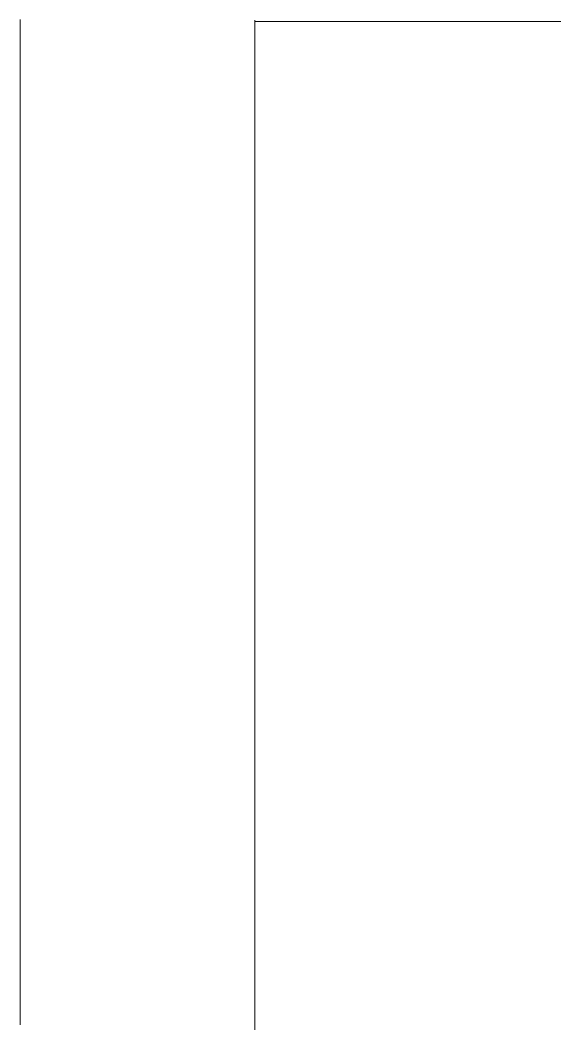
# Model space of a CAD drawing. Extents: x 65572 to 72871, y 30718 to 33858.
# Drawn here: x 65942.806 to 65944.242, y 32365.191 to 32367.886 of the extents above; entities that cross this region are included whole.
import ezdxf

# ---------------------------------------------------------------- set-up
doc = ezdxf.new("R2010")
doc.units = 0
doc.header["$LTSCALE"] = 0.5
doc.header["$MEASUREMENT"] = 0
doc.layers.add('Layout', color=154, linetype='CONTINUOUS', lineweight=5)

msp = doc.modelspace()

# ---------------------------------------------------------------- linework, layer by layer
at = {"layer": 'Layout', "linetype": 'ByBlock'}
for p, q in [((65943.436229, 32367.882373), (65943.436229, 32357.53026)), ((65967.058276, 32367.882373), (65943.436229, 32367.882373))]:
    msp.add_line(p, q, dxfattribs=at)
for points in [[(65942.805914, 32365.188902), (65942.805914, 32365.193955), (65942.805914, 32365.199008), (65942.805914, 32365.204062), (65942.805914, 32365.209115), (65942.805914, 32365.214168), (65942.805914, 32365.219221), (65942.805914, 32365.224274), (65942.805914, 32365.229328), (65942.805914, 32365.234381), (65942.805914, 32365.239434), (65942.805914, 32365.244487), (65942.805914, 32365.249541), (65942.805914, 32365.254594), (65942.805914, 32365.259647), (65942.805914, 32365.2647), (65942.805914, 32365.269754), (65942.805914, 32365.274807), (65942.805914, 32365.27986), (65942.805914, 32365.284913), (65942.805914, 32365.289967), (65942.805914, 32365.29502), (65942.805914, 32365.300073), (65942.805914, 32365.305126), (65942.805914, 32365.31018), (65942.805914, 32365.315233), (65942.805914, 32365.320286), (65942.805914, 32365.325339), (65942.805914, 32365.330392), (65942.805914, 32365.335446), (65942.805914, 32365.340499), (65942.805914, 32365.345552), (65942.805914, 32365.350605), (65942.805914, 32365.355659), (65942.805914, 32365.360712), (65942.805914, 32365.365765), (65942.805914, 32365.370818), (65942.805914, 32365.375872), (65942.805914, 32365.380925), (65942.805914, 32365.385978), (65942.805914, 32365.390875), (65942.805914, 32365.39571), (65942.805914, 32365.400545), (65942.805914, 32365.40538), (65942.805914, 32365.410215), (65942.805914, 32365.41505), (65942.805914, 32365.419885), (65942.805914, 32365.42472), (65942.805914, 32365.429555), (65942.805914, 32365.43439), (65942.805914, 32365.439225), (65942.805914, 32365.44406), (65942.805914, 32365.448895), (65942.805914, 32365.45373), (65942.805914, 32365.458565), (65942.805914, 32365.4634), (65942.805914, 32365.468234), (65942.805914, 32365.473069), (65942.805914, 32365.477904), (65942.805914, 32365.482739), (65942.805914, 32365.487574), (65942.805914, 32365.492409), (65942.805914, 32365.497244), (65942.805914, 32365.502079), (65942.805914, 32365.506914), (65942.805914, 32365.511749), (65942.805914, 32365.516584), (65942.805914, 32365.521419), (65942.805914, 32365.526254), (65942.805914, 32365.531089), (65942.805914, 32365.535924), (65942.805914, 32365.540759), (65942.805914, 32365.545594), (65942.805914, 32365.550429), (65942.805914, 32365.555263), (65942.805914, 32365.560098), (65942.805914, 32365.564933), (65942.805914, 32365.569768), (65942.805914, 32365.574603), (65942.805914, 32365.579438), (65942.805914, 32365.584273), (65942.805914, 32365.589108), (65942.805914, 32365.593943), (65942.805914, 32365.598778), (65942.805914, 32365.603613), (65942.805914, 32365.608448), (65942.805914, 32365.613283), (65942.805914, 32365.618118), (65942.805914, 32365.622953), (65942.805914, 32365.627788), (65942.805914, 32365.632623), (65942.805914, 32365.637458), (65942.805914, 32365.642292), (65942.805914, 32365.647127), (65942.805914, 32365.651962), (65942.805914, 32365.656797), (65942.805914, 32365.661632), (65942.805914, 32365.666467), (65942.805914, 32365.671302), (65942.805914, 32365.676137), (65942.805914, 32365.680972), (65942.805914, 32365.685807), (65942.805914, 32365.690642), (65942.805914, 32365.695477), (65942.805914, 32365.700312), (65942.805914, 32365.705147), (65942.805914, 32365.709982), (65942.805914, 32365.714817), (65942.805914, 32365.719652), (65942.805914, 32365.724487), (65942.805914, 32365.729321), (65942.805914, 32365.734156), (65942.805914, 32365.738991), (65942.805914, 32365.743826), (65942.805914, 32365.748661), (65942.805914, 32365.753496), (65942.805914, 32365.758331), (65942.805914, 32365.763166), (65942.805914, 32365.768001), (65942.805914, 32365.772836), (65942.805914, 32365.777671), (65942.805914, 32365.782506), (65942.805914, 32365.787341), (65942.805914, 32365.792176), (65942.805914, 32365.797011), (65942.805914, 32365.801846), (65942.805914, 32365.806681), (65942.805914, 32365.811516), (65942.805914, 32365.81635), (65942.805914, 32365.821185), (65942.805914, 32365.825985), (65942.805914, 32365.83057), (65942.805914, 32365.835154), (65942.805914, 32365.839739), (65942.805914, 32365.844324), (65942.805914, 32365.848909), (65942.805914, 32365.853494), (65942.805914, 32365.858079), (65942.805914, 32365.862664), (65942.805914, 32365.867249), (65942.805914, 32365.871834), (65942.805914, 32365.876419), (65942.805914, 32365.881004), (65942.805914, 32365.885589), (65942.805914, 32365.890173), (65942.805914, 32365.894758), (65942.805914, 32365.899343), (65942.805914, 32365.903928), (65942.805914, 32365.908513), (65942.805914, 32365.913098), (65942.805914, 32365.917683), (65942.805914, 32365.922268), (65942.805914, 32365.926853), (65942.805914, 32365.931438), (65942.805914, 32365.936023), (65942.805914, 32365.940608), (65942.805914, 32365.945193), (65942.805914, 32365.949777), (65942.805914, 32365.954362), (65942.805914, 32365.958947), (65942.805914, 32365.963532), (65942.805914, 32365.968117), (65942.805914, 32365.972702), (65942.805914, 32365.977287), (65942.805914, 32365.981872), (65942.805914, 32365.986457), (65942.805914, 32365.991042), (65942.805914, 32365.995627), (65942.805914, 32366.000212), (65942.805914, 32366.004796), (65942.805914, 32366.009381), (65942.805914, 32366.013966), (65942.805914, 32366.018551), (65942.805914, 32366.023136), (65942.805914, 32366.027721), (65942.805914, 32366.032306), (65942.805914, 32366.036891), (65942.805914, 32366.041476), (65942.805914, 32366.046061), (65942.805914, 32366.050646), (65942.805914, 32366.055231), (65942.805914, 32366.059816), (65942.805914, 32366.0644), (65942.805914, 32366.068985), (65942.805914, 32366.07357), (65942.805914, 32366.078155), (65942.805914, 32366.08274), (65942.805914, 32366.087325), (65942.805914, 32366.09191), (65942.805914, 32366.096495), (65942.805914, 32366.10108), (65942.805914, 32366.105665), (65942.805914, 32366.11025), (65942.805914, 32366.114835), (65942.805914, 32366.119419), (65942.805914, 32366.124004), (65942.805914, 32366.128589), (65942.805914, 32366.133174), (65942.805914, 32366.137759), (65942.805914, 32366.142344), (65942.805914, 32366.146929), (65942.805914, 32366.151514), (65942.805914, 32366.156099), (65942.805914, 32366.160684), (65942.805914, 32366.165269), (65942.805914, 32366.169854), (65942.805914, 32366.174438), (65942.805914, 32366.179023), (65942.805914, 32366.183608), (65942.805914, 32366.188193), (65942.805914, 32366.192778), (65942.805914, 32366.197363), (65942.805914, 32366.201948), (65942.805914, 32366.206533), (65942.805914, 32366.211118), (65942.805914, 32366.215703), (65942.805914, 32366.220288), (65942.805914, 32366.224873), (65942.805914, 32366.229458), (65942.805914, 32366.234042), (65942.805914, 32366.238627), (65942.805914, 32366.243052), (65942.805914, 32366.247357), (65942.805914, 32366.251662), (65942.805914, 32366.255967), (65942.805914, 32366.260271), (65942.805914, 32366.264576), (65942.805914, 32366.268881), (65942.805914, 32366.273186), (65942.805914, 32366.277491), (65942.805914, 32366.281795), (65942.805914, 32366.2861), (65942.805914, 32366.290405), (65942.805914, 32366.29471), (65942.805914, 32366.299015), (65942.805914, 32366.303319), (65942.805914, 32366.307624), (65942.805914, 32366.311929), (65942.805914, 32366.316234), (65942.805914, 32366.320539), (65942.805914, 32366.324844), (65942.805914, 32366.329148), (65942.805914, 32366.333453), (65942.805914, 32366.337758), (65942.805914, 32366.342063), (65942.805914, 32366.346368), (65942.805914, 32366.350672), (65942.805914, 32366.354977), (65942.805914, 32366.359282), (65942.805914, 32366.363587), (65942.805914, 32366.367892), (65942.805914, 32366.372196), (65942.805914, 32366.376501), (65942.805914, 32366.380806), (65942.805914, 32366.385111), (65942.805914, 32366.389416), (65942.805914, 32366.39372), (65942.805914, 32366.398025), (65942.805914, 32366.40233), (65942.805914, 32366.406635), (65942.805914, 32366.41094), (65942.805914, 32366.415244), (65942.805914, 32366.419549), (65942.805914, 32366.423854), (65942.805914, 32366.428159), (65942.805914, 32366.432464), (65942.805914, 32366.436768), (65942.805914, 32366.441073), (65942.805914, 32366.445378), (65942.805914, 32366.449683), (65942.805914, 32366.453988), (65942.805914, 32366.458292), (65942.805914, 32366.462597), (65942.805914, 32366.466902), (65942.805914, 32366.471207), (65942.805914, 32366.475512), (65942.805914, 32366.479817), (65942.805914, 32366.484121), (65942.805914, 32366.488426), (65942.805914, 32366.492731), (65942.805914, 32366.497036), (65942.805914, 32366.501341), (65942.805914, 32366.505645), (65942.805914, 32366.50995), (65942.805914, 32366.514255), (65942.805914, 32366.51856), (65942.805914, 32366.522865), (65942.805914, 32366.527169), (65942.805914, 32366.531474), (65942.805914, 32366.535779), (65942.805914, 32366.540084), (65942.805914, 32366.544389), (65942.805914, 32366.548693), (65942.805914, 32366.552998), (65942.805914, 32366.557303), (65942.805914, 32366.561608), (65942.805914, 32366.565913), (65942.805914, 32366.570217), (65942.805914, 32366.574522), (65942.805914, 32366.578827), (65942.805914, 32366.583132), (65942.805914, 32366.587437), (65942.805914, 32366.591741), (65942.805914, 32366.596046), (65942.805914, 32366.600351), (65942.805914, 32366.604656), (65942.805914, 32366.608961), (65942.805914, 32366.613265), (65942.805914, 32366.61757), (65942.805914, 32366.621875), (65942.805914, 32366.62618), (65942.805914, 32366.630485), (65942.805914, 32366.634481), (65942.805914, 32366.638478), (65942.805914, 32366.642474), (65942.805914, 32366.64647), (65942.805914, 32366.650467), (65942.805914, 32366.654463), (65942.805914, 32366.65846), (65942.805914, 32366.662456), (65942.805914, 32366.666453), (65942.805914, 32366.670449), (65942.805914, 32366.674446), (65942.805914, 32366.678442), (65942.805914, 32366.682438), (65942.805914, 32366.686435), (65942.805914, 32366.690431), (65942.805914, 32366.694428), (65942.805914, 32366.698424), (65942.805914, 32366.702421), (65942.805914, 32366.706417), (65942.805914, 32366.710413), (65942.805914, 32366.71441), (65942.805914, 32366.718406), (65942.805914, 32366.722403), (65942.805914, 32366.726399), (65942.805914, 32366.730396), (65942.805914, 32366.734392), (65942.805914, 32366.738389), (65942.805914, 32366.742385), (65942.805914, 32366.746381), (65942.805914, 32366.750378), (65942.805914, 32366.754374), (65942.805914, 32366.758371), (65942.805914, 32366.762367), (65942.805914, 32366.766364), (65942.805914, 32366.77036), (65942.805914, 32366.774356), (65942.805914, 32366.778353), (65942.805914, 32366.782349), (65942.805914, 32366.786346), (65942.805914, 32366.790342), (65942.805914, 32366.794339), (65942.805914, 32366.798335), (65942.805914, 32366.802332), (65942.805914, 32366.806328), (65942.805914, 32366.810324), (65942.805914, 32366.814321), (65942.805914, 32366.818317), (65942.805914, 32366.822314), (65942.805914, 32366.82631), (65942.805914, 32366.830307), (65942.805914, 32366.834303), (65942.805914, 32366.8383), (65942.805914, 32366.842296), (65942.805914, 32366.846292), (65942.805914, 32366.850289), (65942.805914, 32366.854285), (65942.805914, 32366.858282), (65942.805914, 32366.862278), (65942.805914, 32366.866275), (65942.805914, 32366.870271), (65942.805914, 32366.874267), (65942.805914, 32366.878264), (65942.805914, 32366.88226), (65942.805914, 32366.886257), (65942.805914, 32366.890253), (65942.805914, 32366.89425), (65942.805914, 32366.898246), (65942.805914, 32366.902243), (65942.805914, 32366.906239), (65942.805914, 32366.910235), (65942.805914, 32366.914232), (65942.805914, 32366.918228), (65942.805914, 32366.922225), (65942.805914, 32366.926221), (65942.805914, 32366.930218), (65942.805914, 32366.934214), (65942.805914, 32366.938211), (65942.805914, 32366.942207), (65942.805914, 32366.946203), (65942.805914, 32366.9502), (65942.805914, 32366.954196), (65942.805914, 32366.958193), (65942.805914, 32366.962189), (65942.805914, 32366.966186), (65942.805914, 32366.970182), (65942.805914, 32366.974178), (65942.805914, 32366.978175), (65942.805914, 32366.982171), (65942.805914, 32366.986168), (65942.805914, 32366.990164), (65942.805914, 32366.994017), (65942.805914, 32366.997679), (65942.805914, 32367.001341), (65942.805914, 32367.005003), (65942.805914, 32367.008665), (65942.805914, 32367.012326), (65942.805914, 32367.015988), (65942.805914, 32367.01965), (65942.805914, 32367.023312), (65942.805914, 32367.026974), (65942.805914, 32367.030636), (65942.805914, 32367.034298), (65942.805914, 32367.037959), (65942.805914, 32367.041621), (65942.805914, 32367.045283), (65942.805914, 32367.048945), (65942.805914, 32367.052607), (65942.805914, 32367.056269), (65942.805914, 32367.05993), (65942.805914, 32367.063592), (65942.805914, 32367.067254), (65942.805914, 32367.070916), (65942.805914, 32367.074578), (65942.805914, 32367.07824), (65942.805914, 32367.081902), (65942.805914, 32367.085563), (65942.805914, 32367.089225), (65942.805914, 32367.092887), (65942.805914, 32367.096549), (65942.805914, 32367.100211), (65942.805914, 32367.103873), (65942.805914, 32367.107534), (65942.805914, 32367.111196), (65942.805914, 32367.114858), (65942.805914, 32367.11852), (65942.805914, 32367.122182), (65942.805914, 32367.125844), (65942.805914, 32367.129506), (65942.805914, 32367.133167), (65942.805914, 32367.136829), (65942.805914, 32367.140491), (65942.805914, 32367.144153), (65942.805914, 32367.147815), (65942.805914, 32367.151477), (65942.805914, 32367.155138), (65942.805914, 32367.1588), (65942.805914, 32367.162462), (65942.805914, 32367.166124), (65942.805914, 32367.169786), (65942.805914, 32367.173448), (65942.805914, 32367.17711), (65942.805914, 32367.180771), (65942.805914, 32367.184433), (65942.805914, 32367.188095), (65942.805914, 32367.191757), (65942.805914, 32367.195419), (65942.805914, 32367.199081), (65942.805914, 32367.202742), (65942.805914, 32367.206404), (65942.805914, 32367.210066), (65942.805914, 32367.213728), (65942.805914, 32367.21739), (65942.805914, 32367.221052), (65942.805914, 32367.224714), (65942.805914, 32367.228375), (65942.805914, 32367.232037), (65942.805914, 32367.235699), (65942.805914, 32367.239361), (65942.805914, 32367.243023), (65942.805914, 32367.246685), (65942.805914, 32367.250346), (65942.805914, 32367.254008), (65942.805914, 32367.25767), (65942.805914, 32367.261332), (65942.805914, 32367.264994), (65942.805914, 32367.268656), (65942.805914, 32367.272318), (65942.805914, 32367.275979), (65942.805914, 32367.279641), (65942.805914, 32367.283303), (65942.805914, 32367.286965), (65942.805914, 32367.290627), (65942.805914, 32367.294289), (65942.805914, 32367.29795), (65942.805914, 32367.301612), (65942.805914, 32367.305274), (65942.805914, 32367.308936), (65942.805914, 32367.312598), (65942.805914, 32367.31626), (65942.805914, 32367.319922), (65942.805914, 32367.323583), (65942.805914, 32367.326938), (65942.805914, 32367.330241), (65942.805914, 32367.333544), (65942.805914, 32367.336848), (65942.805914, 32367.340151), (65942.805914, 32367.343454), (65942.805914, 32367.346757), (65942.805914, 32367.35006), (65942.805914, 32367.353364), (65942.805914, 32367.356667), (65942.805914, 32367.35997), (65942.805914, 32367.363273), (65942.805914, 32367.366577), (65942.805914, 32367.36988), (65942.805914, 32367.373183), (65942.805914, 32367.376486), (65942.805914, 32367.379789), (65942.805914, 32367.383093), (65942.805914, 32367.386396), (65942.805914, 32367.389699), (65942.805914, 32367.393002), (65942.805914, 32367.396305), (65942.805914, 32367.399609), (65942.805914, 32367.402912), (65942.805914, 32367.406215), (65942.805914, 32367.409518), (65942.805914, 32367.412822), (65942.805914, 32367.416125), (65942.805914, 32367.419428), (65942.805914, 32367.422731), (65942.805914, 32367.426034), (65942.805914, 32367.429338), (65942.805914, 32367.432641), (65942.805914, 32367.435944), (65942.805914, 32367.439247), (65942.805914, 32367.442551), (65942.805914, 32367.445854), (65942.805914, 32367.449157), (65942.805914, 32367.45246), (65942.805914, 32367.455763), (65942.805914, 32367.459067), (65942.805914, 32367.46237), (65942.805914, 32367.465673), (65942.805914, 32367.468976), (65942.805914, 32367.47228), (65942.805914, 32367.475583), (65942.805914, 32367.478886), (65942.805914, 32367.482189), (65942.805914, 32367.485492), (65942.805914, 32367.488796), (65942.805914, 32367.492099), (65942.805914, 32367.495402), (65942.805914, 32367.498705), (65942.805914, 32367.502009), (65942.805914, 32367.505312), (65942.805914, 32367.508615), (65942.805914, 32367.511918), (65942.805914, 32367.515221), (65942.805914, 32367.518525), (65942.805914, 32367.521828), (65942.805914, 32367.525131), (65942.805914, 32367.528434), (65942.805914, 32367.531738), (65942.805914, 32367.535041), (65942.805914, 32367.538344), (65942.805914, 32367.541647), (65942.805914, 32367.54495), (65942.805914, 32367.548254), (65942.805914, 32367.551557), (65942.805914, 32367.55486), (65942.805914, 32367.558163), (65942.805914, 32367.561467), (65942.805914, 32367.56477), (65942.805914, 32367.568073), (65942.805914, 32367.571376), (65942.805914, 32367.574679), (65942.805914, 32367.577983), (65942.805914, 32367.581286), (65942.805914, 32367.584589), (65942.805914, 32367.587892), (65942.805914, 32367.591196), (65942.805914, 32367.594499), (65942.805914, 32367.597802), (65942.805914, 32367.601105), (65942.805914, 32367.604408), (65942.805914, 32367.607712), (65942.805914, 32367.611015), (65942.805914, 32367.614318), (65942.805914, 32367.617621), (65942.805914, 32367.620924), (65942.805914, 32367.624119), (65942.805914, 32367.627042), (65942.805914, 32367.629965), (65942.805914, 32367.632888), (65942.805914, 32367.635811), (65942.805914, 32367.638734), (65942.805914, 32367.641657), (65942.805914, 32367.644579), (65942.805914, 32367.647502), (65942.805914, 32367.650425), (65942.805914, 32367.653348), (65942.805914, 32367.656271), (65942.805914, 32367.659194), (65942.805914, 32367.662117), (65942.805914, 32367.66504), (65942.805914, 32367.667963), (65942.805914, 32367.670886), (65942.805914, 32367.673809), (65942.805914, 32367.676732), (65942.805914, 32367.679654), (65942.805914, 32367.682577), (65942.805914, 32367.6855), (65942.805914, 32367.688423), (65942.805914, 32367.691346), (65942.805914, 32367.694269), (65942.805914, 32367.697192), (65942.805914, 32367.700115), (65942.805914, 32367.703038), (65942.805914, 32367.705961), (65942.805914, 32367.708884), (65942.805914, 32367.711807), (65942.805914, 32367.714729), (65942.805914, 32367.717652), (65942.805914, 32367.720575), (65942.805914, 32367.723498), (65942.805914, 32367.726421), (65942.805914, 32367.729344), (65942.805914, 32367.732267), (65942.805914, 32367.73519), (65942.805914, 32367.738113), (65942.805914, 32367.741036), (65942.805914, 32367.743959), (65942.805914, 32367.746882), (65942.805914, 32367.749804), (65942.805914, 32367.752727), (65942.805914, 32367.75565), (65942.805914, 32367.758573), (65942.805914, 32367.761496), (65942.805914, 32367.764419), (65942.805914, 32367.767342), (65942.805914, 32367.770265), (65942.805914, 32367.773188), (65942.805914, 32367.776111), (65942.805914, 32367.779034), (65942.805914, 32367.781957), (65942.805914, 32367.784879), (65942.805914, 32367.787802), (65942.805914, 32367.790725), (65942.805914, 32367.793648), (65942.805914, 32367.796571), (65942.805914, 32367.799494), (65942.805914, 32367.802417), (65942.805914, 32367.80534), (65942.805914, 32367.808263), (65942.805914, 32367.811186), (65942.805914, 32367.814109), (65942.805914, 32367.817032), (65942.805914, 32367.819954), (65942.805914, 32367.822877), (65942.805914, 32367.8258), (65942.805914, 32367.828723), (65942.805914, 32367.831646), (65942.805914, 32367.834569), (65942.805914, 32367.837492), (65942.805914, 32367.840415), (65942.805914, 32367.843338), (65942.805914, 32367.846261), (65942.805914, 32367.849184), (65942.805914, 32367.852107), (65942.805914, 32367.855029), (65942.805914, 32367.857952), (65942.805914, 32367.860875), (65942.805914, 32367.863798), (65942.805914, 32367.866721), (65942.805914, 32367.869644), (65942.805914, 32367.872567), (65942.805914, 32367.87549), (65942.805914, 32367.878413), (65942.805914, 32367.881336), (65942.805914, 32367.884259), (65942.805914, 32367.887182)], [(65942.806307, 32367.885929), (65942.806307, 32367.883822), (65942.806307, 32367.881715), (65942.806307, 32367.879608), (65942.806307, 32367.877501), (65942.806307, 32367.875395), (65942.806307, 32367.873288), (65942.806307, 32367.871181), (65942.806307, 32367.869074), (65942.806307, 32367.866967), (65942.806307, 32367.86486), (65942.806307, 32367.862753), (65942.806307, 32367.860646), (65942.806307, 32367.858539), (65942.806307, 32367.856432), (65942.806307, 32367.854325), (65942.806307, 32367.852218), (65942.806307, 32367.850111), (65942.806307, 32367.848004), (65942.806307, 32367.845897), (65942.806307, 32367.84379), (65942.806307, 32367.841684), (65942.806307, 32367.839577), (65942.806307, 32367.83747), (65942.806307, 32367.835363), (65942.806307, 32367.833256), (65942.806307, 32367.831149), (65942.806307, 32367.829042), (65942.806307, 32367.826935), (65942.806307, 32367.824828), (65942.806307, 32367.822721), (65942.806307, 32367.820614), (65942.806307, 32367.818507), (65942.806307, 32367.8164), (65942.806307, 32367.814293), (65942.806307, 32367.812186), (65942.806307, 32367.810079), (65942.806307, 32367.807972), (65942.806307, 32367.805866), (65942.806307, 32367.803759), (65942.806307, 32367.801652), (65942.806307, 32367.799545), (65942.806307, 32367.797438), (65942.806307, 32367.795331), (65942.806307, 32367.793224), (65942.806307, 32367.791117), (65942.806307, 32367.78901), (65942.806307, 32367.786903), (65942.806307, 32367.784796), (65942.806307, 32367.782689), (65942.806307, 32367.780582), (65942.806307, 32367.778475), (65942.806307, 32367.776368), (65942.806307, 32367.774261), (65942.806307, 32367.772154), (65942.806307, 32367.770048), (65942.806307, 32367.767941), (65942.806307, 32367.765834), (65942.806307, 32367.763727), (65942.806307, 32367.76162), (65942.806307, 32367.759513), (65942.806307, 32367.757346), (65942.806307, 32367.754824), (65942.806307, 32367.752301), (65942.806307, 32367.749778), (65942.806307, 32367.747255), (65942.806307, 32367.744732), (65942.806307, 32367.742209), (65942.806307, 32367.739686), (65942.806307, 32367.737163), (65942.806307, 32367.73464), (65942.806307, 32367.732117), (65942.806307, 32367.729595), (65942.806307, 32367.727072), (65942.806307, 32367.724549), (65942.806307, 32367.722026), (65942.806307, 32367.719503), (65942.806307, 32367.71698), (65942.806307, 32367.714457), (65942.806307, 32367.711934), (65942.806307, 32367.709411), (65942.806307, 32367.706888), (65942.806307, 32367.704366), (65942.806307, 32367.701843), (65942.806307, 32367.69932), (65942.806307, 32367.696797), (65942.806307, 32367.694274), (65942.806307, 32367.691751), (65942.806307, 32367.689228), (65942.806307, 32367.686705), (65942.806307, 32367.684182), (65942.806307, 32367.681659), (65942.806307, 32367.679137), (65942.806307, 32367.676614), (65942.806307, 32367.674091), (65942.806307, 32367.671568), (65942.806307, 32367.669045), (65942.806307, 32367.666522), (65942.806307, 32367.663999), (65942.806307, 32367.661476), (65942.806307, 32367.658953), (65942.806307, 32367.65643), (65942.806307, 32367.653908), (65942.806307, 32367.651385), (65942.806307, 32367.648862), (65942.806307, 32367.646339), (65942.806307, 32367.643816), (65942.806307, 32367.641293), (65942.806307, 32367.63877), (65942.806307, 32367.636247), (65942.806307, 32367.633724), (65942.806307, 32367.631201), (65942.806307, 32367.628679), (65942.806307, 32367.626156), (65942.806307, 32367.623633), (65942.806307, 32367.62111), (65942.806307, 32367.618587), (65942.806307, 32367.616064), (65942.806307, 32367.613541), (65942.806307, 32367.611018), (65942.806307, 32367.608495), (65942.806307, 32367.605972), (65942.806307, 32367.60345), (65942.806307, 32367.600927), (65942.806307, 32367.598404), (65942.806307, 32367.595881), (65942.806307, 32367.593358), (65942.806307, 32367.590835), (65942.806307, 32367.588312), (65942.806307, 32367.585789), (65942.806307, 32367.583266), (65942.806307, 32367.580743), (65942.806307, 32367.578221), (65942.806307, 32367.575698), (65942.806307, 32367.573175), (65942.806307, 32367.570652), (65942.806307, 32367.568129), (65942.806307, 32367.565606), (65942.806307, 32367.563083), (65942.806307, 32367.56056), (65942.806307, 32367.558037), (65942.806307, 32367.555514), (65942.806307, 32367.552992), (65942.806307, 32367.550469), (65942.806307, 32367.547946), (65942.806307, 32367.545423), (65942.806307, 32367.542814), (65942.806307, 32367.539892), (65942.806307, 32367.53697), (65942.806307, 32367.534047), (65942.806307, 32367.531125), (65942.806307, 32367.528203), (65942.806307, 32367.525281), (65942.806307, 32367.522358), (65942.806307, 32367.519436), (65942.806307, 32367.516514), (65942.806307, 32367.513591), (65942.806307, 32367.510669), (65942.806307, 32367.507747), (65942.806307, 32367.504824), (65942.806307, 32367.501902), (65942.806307, 32367.49898), (65942.806307, 32367.496057), (65942.806307, 32367.493135), (65942.806307, 32367.490213), (65942.806307, 32367.487291), (65942.806307, 32367.484368), (65942.806307, 32367.481446), (65942.806307, 32367.478524), (65942.806307, 32367.475601), (65942.806307, 32367.472679), (65942.806307, 32367.469757), (65942.806307, 32367.466834), (65942.806307, 32367.463912), (65942.806307, 32367.46099), (65942.806307, 32367.458068), (65942.806307, 32367.455145), (65942.806307, 32367.452223), (65942.806307, 32367.449301), (65942.806307, 32367.446378), (65942.806307, 32367.443456), (65942.806307, 32367.440534), (65942.806307, 32367.437611), (65942.806307, 32367.434689), (65942.806307, 32367.431767), (65942.806307, 32367.428845), (65942.806307, 32367.425922), (65942.806307, 32367.423), (65942.806307, 32367.420078), (65942.806307, 32367.417155), (65942.806307, 32367.414233), (65942.806307, 32367.411311), (65942.806307, 32367.408388), (65942.806307, 32367.405466), (65942.806307, 32367.402544), (65942.806307, 32367.399622), (65942.806307, 32367.396699), (65942.806307, 32367.393777), (65942.806307, 32367.390855), (65942.806307, 32367.387932), (65942.806307, 32367.38501), (65942.806307, 32367.382088), (65942.806307, 32367.379165), (65942.806307, 32367.376243), (65942.806307, 32367.373321), (65942.806307, 32367.370398), (65942.806307, 32367.367476), (65942.806307, 32367.364554), (65942.806307, 32367.361632), (65942.806307, 32367.358709), (65942.806307, 32367.355787), (65942.806307, 32367.352865), (65942.806307, 32367.349942), (65942.806307, 32367.34702), (65942.806307, 32367.344098), (65942.806307, 32367.341175), (65942.806307, 32367.338253), (65942.806307, 32367.335331), (65942.806307, 32367.332409), (65942.806307, 32367.329486), (65942.806307, 32367.326564), (65942.806307, 32367.323642), (65942.806307, 32367.320719), (65942.806307, 32367.317797), (65942.806307, 32367.314875), (65942.806307, 32367.311952), (65942.806307, 32367.30903), (65942.806307, 32367.306108), (65942.806307, 32367.303186), (65942.806307, 32367.300263), (65942.806307, 32367.297341), (65942.806307, 32367.29431), (65942.806307, 32367.291007), (65942.806307, 32367.287705), (65942.806307, 32367.284402), (65942.806307, 32367.2811), (65942.806307, 32367.277797), (65942.806307, 32367.274495), (65942.806307, 32367.271192), (65942.806307, 32367.26789), (65942.806307, 32367.264587), (65942.806307, 32367.261285), (65942.806307, 32367.257982), (65942.806307, 32367.25468), (65942.806307, 32367.251377), (65942.806307, 32367.248075), (65942.806307, 32367.244772), (65942.806307, 32367.24147), (65942.806307, 32367.238167), (65942.806307, 32367.234865), (65942.806307, 32367.231562), (65942.806307, 32367.228259), (65942.806307, 32367.224957), (65942.806307, 32367.221654), (65942.806307, 32367.218352), (65942.806307, 32367.215049), (65942.806307, 32367.211747), (65942.806307, 32367.208444), (65942.806307, 32367.205142), (65942.806307, 32367.201839), (65942.806307, 32367.198537), (65942.806307, 32367.195234), (65942.806307, 32367.191932), (65942.806307, 32367.188629), (65942.806307, 32367.185327), (65942.806307, 32367.182024), (65942.806307, 32367.178722), (65942.806307, 32367.175419), (65942.806307, 32367.172117), (65942.806307, 32367.168814), (65942.806307, 32367.165511), (65942.806307, 32367.162209), (65942.806307, 32367.158906), (65942.806307, 32367.155604), (65942.806307, 32367.152301), (65942.806307, 32367.148999), (65942.806307, 32367.145696), (65942.806307, 32367.142394), (65942.806307, 32367.139091), (65942.806307, 32367.135789), (65942.806307, 32367.132486), (65942.806307, 32367.129184), (65942.806307, 32367.125881), (65942.806307, 32367.122579), (65942.806307, 32367.119276), (65942.806307, 32367.115974), (65942.806307, 32367.112671), (65942.806307, 32367.109369), (65942.806307, 32367.106066), (65942.806307, 32367.102763), (65942.806307, 32367.099461), (65942.806307, 32367.096158), (65942.806307, 32367.092856), (65942.806307, 32367.089553), (65942.806307, 32367.086251), (65942.806307, 32367.082948), (65942.806307, 32367.079646), (65942.806307, 32367.076343), (65942.806307, 32367.073041), (65942.806307, 32367.069738), (65942.806307, 32367.066436), (65942.806307, 32367.063133), (65942.806307, 32367.059831), (65942.806307, 32367.056528), (65942.806307, 32367.053226), (65942.806307, 32367.049923), (65942.806307, 32367.046621), (65942.806307, 32367.043318), (65942.806307, 32367.040015), (65942.806307, 32367.036713), (65942.806307, 32367.03341), (65942.806307, 32367.030108), (65942.806307, 32367.026805), (65942.806307, 32367.023503), (65942.806307, 32367.0202), (65942.806307, 32367.016898), (65942.806307, 32367.013467), (65942.806307, 32367.009806), (65942.806307, 32367.006145), (65942.806307, 32367.002484), (65942.806307, 32366.998823), (65942.806307, 32366.995162), (65942.806307, 32366.991501), (65942.806307, 32366.98784), (65942.806307, 32366.984179), (65942.806307, 32366.980518), (65942.806307, 32366.976856), (65942.806307, 32366.973195), (65942.806307, 32366.969534), (65942.806307, 32366.965873), (65942.806307, 32366.962212), (65942.806307, 32366.958551), (65942.806307, 32366.95489), (65942.806307, 32366.951229), (65942.806307, 32366.947568), (65942.806307, 32366.943907), (65942.806307, 32366.940246), (65942.806307, 32366.936585), (65942.806307, 32366.932924), (65942.806307, 32366.929262), (65942.806307, 32366.925601), (65942.806307, 32366.92194), (65942.806307, 32366.918279), (65942.806307, 32366.914618), (65942.806307, 32366.910957), (65942.806307, 32366.907296), (65942.806307, 32366.903635), (65942.806307, 32366.899974), (65942.806307, 32366.896313), (65942.806307, 32366.892652), (65942.806307, 32366.888991), (65942.806307, 32366.88533), (65942.806307, 32366.881668), (65942.806307, 32366.878007), (65942.806307, 32366.874346), (65942.806307, 32366.870685), (65942.806307, 32366.867024), (65942.806307, 32366.863363), (65942.806307, 32366.859702), (65942.806307, 32366.856041), (65942.806307, 32366.85238), (65942.806307, 32366.848719), (65942.806307, 32366.845058), (65942.806307, 32366.841397), (65942.806307, 32366.837736), (65942.806307, 32366.834075), (65942.806307, 32366.830413), (65942.806307, 32366.826752), (65942.806307, 32366.823091), (65942.806307, 32366.81943), (65942.806307, 32366.815769), (65942.806307, 32366.812108), (65942.806307, 32366.808447), (65942.806307, 32366.804786), (65942.806307, 32366.801125), (65942.806307, 32366.797464), (65942.806307, 32366.793803), (65942.806307, 32366.790142), (65942.806307, 32366.786481), (65942.806307, 32366.782819), (65942.806307, 32366.779158), (65942.806307, 32366.775497), (65942.806307, 32366.771836), (65942.806307, 32366.768175), (65942.806307, 32366.764514), (65942.806307, 32366.760853), (65942.806307, 32366.757192), (65942.806307, 32366.753531), (65942.806307, 32366.74987), (65942.806307, 32366.746209), (65942.806307, 32366.742548), (65942.806307, 32366.738887), (65942.806307, 32366.735225), (65942.806307, 32366.731564), (65942.806307, 32366.727903), (65942.806307, 32366.724242), (65942.806307, 32366.720581), (65942.806307, 32366.71692), (65942.806307, 32366.713259), (65942.806307, 32366.709598), (65942.806307, 32366.705937), (65942.806307, 32366.702132), (65942.806307, 32366.698137), (65942.806307, 32366.694141), (65942.806307, 32366.690146), (65942.806307, 32366.68615), (65942.806307, 32366.682154), (65942.806307, 32366.678159), (65942.806307, 32366.674163), (65942.806307, 32366.670168), (65942.806307, 32366.666172), (65942.806307, 32366.662176), (65942.806307, 32366.658181), (65942.806307, 32366.654185), (65942.806307, 32366.65019), (65942.806307, 32366.646194), (65942.806307, 32366.642198), (65942.806307, 32366.638203), (65942.806307, 32366.634207), (65942.806307, 32366.630212), (65942.806307, 32366.626216), (65942.806307, 32366.62222), (65942.806307, 32366.618225), (65942.806307, 32366.614229), (65942.806307, 32366.610234), (65942.806307, 32366.606238), (65942.806307, 32366.602242), (65942.806307, 32366.598247), (65942.806307, 32366.594251), (65942.806307, 32366.590256), (65942.806307, 32366.58626), (65942.806307, 32366.582264), (65942.806307, 32366.578269), (65942.806307, 32366.574273), (65942.806307, 32366.570278), (65942.806307, 32366.566282), (65942.806307, 32366.562286), (65942.806307, 32366.558291), (65942.806307, 32366.554295), (65942.806307, 32366.5503), (65942.806307, 32366.546304), (65942.806307, 32366.542308), (65942.806307, 32366.538313), (65942.806307, 32366.534317), (65942.806307, 32366.530322), (65942.806307, 32366.526326), (65942.806307, 32366.52233), (65942.806307, 32366.518335), (65942.806307, 32366.514339), (65942.806307, 32366.510344), (65942.806307, 32366.506348), (65942.806307, 32366.502352), (65942.806307, 32366.498357), (65942.806307, 32366.494361), (65942.806307, 32366.490366), (65942.806307, 32366.48637), (65942.806307, 32366.482374), (65942.806307, 32366.478379), (65942.806307, 32366.474383), (65942.806307, 32366.470388), (65942.806307, 32366.466392), (65942.806307, 32366.462396), (65942.806307, 32366.458401), (65942.806307, 32366.454405), (65942.806307, 32366.45041), (65942.806307, 32366.446414), (65942.806307, 32366.442418), (65942.806307, 32366.438423), (65942.806307, 32366.434427), (65942.806307, 32366.430432), (65942.806307, 32366.426436), (65942.806307, 32366.42244), (65942.806307, 32366.418445), (65942.806307, 32366.414449), (65942.806307, 32366.410454), (65942.806307, 32366.406458), (65942.806307, 32366.402462), (65942.806307, 32366.398467), (65942.806307, 32366.394471), (65942.806307, 32366.390476), (65942.806307, 32366.38648), (65942.806307, 32366.382484), (65942.806307, 32366.378489), (65942.806307, 32366.374493), (65942.806307, 32366.370498), (65942.806307, 32366.366502), (65942.806307, 32366.362352), (65942.806307, 32366.358048), (65942.806307, 32366.353745), (65942.806307, 32366.349441), (65942.806307, 32366.345137), (65942.806307, 32366.340833), (65942.806307, 32366.336529), (65942.806307, 32366.332225), (65942.806307, 32366.327921), (65942.806307, 32366.323617), (65942.806307, 32366.319313), (65942.806307, 32366.315009), (65942.806307, 32366.310706), (65942.806307, 32366.306402), (65942.806307, 32366.302098), (65942.806307, 32366.297794), (65942.806307, 32366.29349), (65942.806307, 32366.289186), (65942.806307, 32366.284882), (65942.806307, 32366.280578), (65942.806307, 32366.276274), (65942.806307, 32366.27197), (65942.806307, 32366.267667), (65942.806307, 32366.263363), (65942.806307, 32366.259059), (65942.806307, 32366.254755), (65942.806307, 32366.250451), (65942.806307, 32366.246147), (65942.806307, 32366.241843), (65942.806307, 32366.237539), (65942.806307, 32366.233235), (65942.806307, 32366.228931), (65942.806307, 32366.224628), (65942.806307, 32366.220324), (65942.806307, 32366.21602), (65942.806307, 32366.211716), (65942.806307, 32366.207412), (65942.806307, 32366.203108), (65942.806307, 32366.198804), (65942.806307, 32366.1945), (65942.806307, 32366.190196), (65942.806307, 32366.185892), (65942.806307, 32366.181589), (65942.806307, 32366.177285), (65942.806307, 32366.172981), (65942.806307, 32366.168677), (65942.806307, 32366.164373), (65942.806307, 32366.160069), (65942.806307, 32366.155765), (65942.806307, 32366.151461), (65942.806307, 32366.147157), (65942.806307, 32366.142853), (65942.806307, 32366.13855), (65942.806307, 32366.134246), (65942.806307, 32366.129942), (65942.806307, 32366.125638), (65942.806307, 32366.121334), (65942.806307, 32366.11703), (65942.806307, 32366.112726), (65942.806307, 32366.108422), (65942.806307, 32366.104118), (65942.806307, 32366.099814), (65942.806307, 32366.095511), (65942.806307, 32366.091207), (65942.806307, 32366.086903), (65942.806307, 32366.082599), (65942.806307, 32366.078295), (65942.806307, 32366.073991), (65942.806307, 32366.069687), (65942.806307, 32366.065383), (65942.806307, 32366.061079), (65942.806307, 32366.056775), (65942.806307, 32366.052472), (65942.806307, 32366.048168), (65942.806307, 32366.043864), (65942.806307, 32366.03956), (65942.806307, 32366.035256), (65942.806307, 32366.030952), (65942.806307, 32366.026648), (65942.806307, 32366.022344), (65942.806307, 32366.01804), (65942.806307, 32366.013736), (65942.806307, 32366.009433), (65942.806307, 32366.005129), (65942.806307, 32366.000825), (65942.806307, 32365.996361), (65942.806307, 32365.991777), (65942.806307, 32365.987193), (65942.806307, 32365.982609), (65942.806307, 32365.978025), (65942.806307, 32365.973441), (65942.806307, 32365.968857), (65942.806307, 32365.964273), (65942.806307, 32365.959689), (65942.806307, 32365.955105), (65942.806307, 32365.950521), (65942.806307, 32365.945937), (65942.806307, 32365.941353), (65942.806307, 32365.936769), (65942.806307, 32365.932185), (65942.806307, 32365.927601), (65942.806307, 32365.923018), (65942.806307, 32365.918434), (65942.806307, 32365.91385), (65942.806307, 32365.909266), (65942.806307, 32365.904682), (65942.806307, 32365.900098), (65942.806307, 32365.895514), (65942.806307, 32365.89093), (65942.806307, 32365.886346), (65942.806307, 32365.881762), (65942.806307, 32365.877178), (65942.806307, 32365.872594), (65942.806307, 32365.86801), (65942.806307, 32365.863426), (65942.806307, 32365.858842), (65942.806307, 32365.854258), (65942.806307, 32365.849674), (65942.806307, 32365.84509), (65942.806307, 32365.840506), (65942.806307, 32365.835922), (65942.806307, 32365.831338), (65942.806307, 32365.826754), (65942.806307, 32365.82217), (65942.806307, 32365.817587), (65942.806307, 32365.813003), (65942.806307, 32365.808419), (65942.806307, 32365.803835), (65942.806307, 32365.799251), (65942.806307, 32365.794667), (65942.806307, 32365.790083), (65942.806307, 32365.785499), (65942.806307, 32365.780915), (65942.806307, 32365.776331), (65942.806307, 32365.771747), (65942.806307, 32365.767163), (65942.806307, 32365.762579), (65942.806307, 32365.757995), (65942.806307, 32365.753411), (65942.806307, 32365.748827), (65942.806307, 32365.744243), (65942.806307, 32365.739659), (65942.806307, 32365.735075), (65942.806307, 32365.730491), (65942.806307, 32365.725907), (65942.806307, 32365.721323), (65942.806307, 32365.71674), (65942.806307, 32365.712156), (65942.806307, 32365.707572), (65942.806307, 32365.702988), (65942.806307, 32365.698404), (65942.806307, 32365.69382), (65942.806307, 32365.689236), (65942.806307, 32365.684652), (65942.806307, 32365.680068), (65942.806307, 32365.675484), (65942.806307, 32365.6709), (65942.806307, 32365.666316), (65942.806307, 32365.661732), (65942.806307, 32365.657148), (65942.806307, 32365.652564), (65942.806307, 32365.64798), (65942.806307, 32365.643396), (65942.806307, 32365.638812), (65942.806307, 32365.634228), (65942.806307, 32365.629644), (65942.806307, 32365.62506), (65942.806307, 32365.620476), (65942.806307, 32365.615893), (65942.806307, 32365.611309), (65942.806307, 32365.606564), (65942.806307, 32365.60173), (65942.806307, 32365.596896), (65942.806307, 32365.592062), (65942.806307, 32365.587228), (65942.806307, 32365.582394), (65942.806307, 32365.57756), (65942.806307, 32365.572726), (65942.806307, 32365.567892), (65942.806307, 32365.563059), (65942.806307, 32365.558225), (65942.806307, 32365.553391), (65942.806307, 32365.548557), (65942.806307, 32365.543723), (65942.806307, 32365.538889), (65942.806307, 32365.534055), (65942.806307, 32365.529221), (65942.806307, 32365.524387), (65942.806307, 32365.519553), (65942.806307, 32365.514719), (65942.806307, 32365.509885), (65942.806307, 32365.505051), (65942.806307, 32365.500217), (65942.806307, 32365.495384), (65942.806307, 32365.49055), (65942.806307, 32365.485716), (65942.806307, 32365.480882), (65942.806307, 32365.476048), (65942.806307, 32365.471214), (65942.806307, 32365.46638), (65942.806307, 32365.461546), (65942.806307, 32365.456712), (65942.806307, 32365.451878), (65942.806307, 32365.447044), (65942.806307, 32365.44221), (65942.806307, 32365.437376), (65942.806307, 32365.432543), (65942.806307, 32365.427709), (65942.806307, 32365.422875), (65942.806307, 32365.418041), (65942.806307, 32365.413207), (65942.806307, 32365.408373), (65942.806307, 32365.403539), (65942.806307, 32365.398705), (65942.806307, 32365.393871), (65942.806307, 32365.389037), (65942.806307, 32365.384203), (65942.806307, 32365.379369), (65942.806307, 32365.374535), (65942.806307, 32365.369701), (65942.806307, 32365.364868), (65942.806307, 32365.360034), (65942.806307, 32365.3552), (65942.806307, 32365.350366), (65942.806307, 32365.345532), (65942.806307, 32365.340698), (65942.806307, 32365.335864), (65942.806307, 32365.33103), (65942.806307, 32365.326196), (65942.806307, 32365.321362), (65942.806307, 32365.316528), (65942.806307, 32365.311694), (65942.806307, 32365.30686), (65942.806307, 32365.302026), (65942.806307, 32365.297193), (65942.806307, 32365.292359), (65942.806307, 32365.287525), (65942.806307, 32365.282691), (65942.806307, 32365.277857), (65942.806307, 32365.273023), (65942.806307, 32365.268189), (65942.806307, 32365.263355), (65942.806307, 32365.258521), (65942.806307, 32365.253687), (65942.806307, 32365.248853), (65942.806307, 32365.244019), (65942.806307, 32365.239185), (65942.806307, 32365.234352), (65942.806307, 32365.229518), (65942.806307, 32365.224684), (65942.806307, 32365.21985), (65942.806307, 32365.215016), (65942.806307, 32365.210182), (65942.806307, 32365.205348), (65942.806307, 32365.200514), (65942.806307, 32365.195524), (65942.806307, 32365.190472)], [(65943.436229, 32367.885929), (65943.436229, 32367.883822), (65943.436229, 32367.881715), (65943.436229, 32367.879608), (65943.436229, 32367.877501), (65943.436229, 32367.875395), (65943.436229, 32367.873288), (65943.436229, 32367.871181), (65943.436229, 32367.869074), (65943.436229, 32367.866967), (65943.436229, 32367.86486), (65943.436229, 32367.862753), (65943.436229, 32367.860646), (65943.436229, 32367.858539), (65943.436229, 32367.856432), (65943.436229, 32367.854325), (65943.436229, 32367.852218), (65943.436229, 32367.850111), (65943.436229, 32367.848004), (65943.436229, 32367.845897), (65943.436229, 32367.84379), (65943.436229, 32367.841684), (65943.436229, 32367.839577), (65943.436229, 32367.83747), (65943.436229, 32367.835363), (65943.436229, 32367.833256), (65943.436229, 32367.831149), (65943.436229, 32367.829042), (65943.436229, 32367.826935), (65943.436229, 32367.824828), (65943.436229, 32367.822721), (65943.436229, 32367.820614), (65943.436229, 32367.818507), (65943.436229, 32367.8164), (65943.436229, 32367.814293), (65943.436229, 32367.812186), (65943.436229, 32367.810079), (65943.436229, 32367.807972), (65943.436229, 32367.805866), (65943.436229, 32367.803759), (65943.436229, 32367.801652), (65943.436229, 32367.799545), (65943.436229, 32367.797438), (65943.436229, 32367.795331), (65943.436229, 32367.793224), (65943.436229, 32367.791117), (65943.436229, 32367.78901), (65943.436229, 32367.786903), (65943.436229, 32367.784796), (65943.436229, 32367.782689), (65943.436229, 32367.780582), (65943.436229, 32367.778475), (65943.436229, 32367.776368), (65943.436229, 32367.774261), (65943.436229, 32367.772154), (65943.436229, 32367.770048), (65943.436229, 32367.767941), (65943.436229, 32367.765834), (65943.436229, 32367.763727), (65943.436229, 32367.76162), (65943.436229, 32367.759513), (65943.436229, 32367.757346), (65943.436229, 32367.754824), (65943.436229, 32367.752301), (65943.436229, 32367.749778), (65943.436229, 32367.747255), (65943.436229, 32367.744732), (65943.436229, 32367.742209), (65943.436229, 32367.739686), (65943.436229, 32367.737163), (65943.436229, 32367.73464), (65943.436229, 32367.732117), (65943.436229, 32367.729595), (65943.436229, 32367.727072), (65943.436229, 32367.724549), (65943.436229, 32367.722026), (65943.436229, 32367.719503), (65943.436229, 32367.71698), (65943.436229, 32367.714457), (65943.436229, 32367.711934), (65943.436229, 32367.709411), (65943.436229, 32367.706888), (65943.436229, 32367.704366), (65943.436229, 32367.701843), (65943.436229, 32367.69932), (65943.436229, 32367.696797), (65943.436229, 32367.694274), (65943.436229, 32367.691751), (65943.436229, 32367.689228), (65943.436229, 32367.686705), (65943.436229, 32367.684182), (65943.436229, 32367.681659), (65943.436229, 32367.679137), (65943.436229, 32367.676614), (65943.436229, 32367.674091), (65943.436229, 32367.671568), (65943.436229, 32367.669045), (65943.436229, 32367.666522), (65943.436229, 32367.663999), (65943.436229, 32367.661476), (65943.436229, 32367.658953), (65943.436229, 32367.65643), (65943.436229, 32367.653908), (65943.436229, 32367.651385), (65943.436229, 32367.648862), (65943.436229, 32367.646339), (65943.436229, 32367.643816), (65943.436229, 32367.641293), (65943.436229, 32367.63877), (65943.436229, 32367.636247), (65943.436229, 32367.633724), (65943.436229, 32367.631201), (65943.436229, 32367.628679), (65943.436229, 32367.626156), (65943.436229, 32367.623633), (65943.436229, 32367.62111), (65943.436229, 32367.618587), (65943.436229, 32367.616064), (65943.436229, 32367.613541), (65943.436229, 32367.611018), (65943.436229, 32367.608495), (65943.436229, 32367.605972), (65943.436229, 32367.60345), (65943.436229, 32367.600927), (65943.436229, 32367.598404), (65943.436229, 32367.595881), (65943.436229, 32367.593358), (65943.436229, 32367.590835), (65943.436229, 32367.588312), (65943.436229, 32367.585789), (65943.436229, 32367.583266), (65943.436229, 32367.580743), (65943.436229, 32367.578221), (65943.436229, 32367.575698), (65943.436229, 32367.573175), (65943.436229, 32367.570652), (65943.436229, 32367.568129), (65943.436229, 32367.565606), (65943.436229, 32367.563083), (65943.436229, 32367.56056), (65943.436229, 32367.558037), (65943.436229, 32367.555514), (65943.436229, 32367.552992), (65943.436229, 32367.550469), (65943.436229, 32367.547946), (65943.436229, 32367.545423), (65943.436229, 32367.542814), (65943.436229, 32367.539892), (65943.436229, 32367.53697), (65943.436229, 32367.534047), (65943.436229, 32367.531125), (65943.436229, 32367.528203), (65943.436229, 32367.525281), (65943.436229, 32367.522358), (65943.436229, 32367.519436), (65943.436229, 32367.516514), (65943.436229, 32367.513591), (65943.436229, 32367.510669), (65943.436229, 32367.507747), (65943.436229, 32367.504824), (65943.436229, 32367.501902), (65943.436229, 32367.49898), (65943.436229, 32367.496057), (65943.436229, 32367.493135), (65943.436229, 32367.490213), (65943.436229, 32367.487291), (65943.436229, 32367.484368), (65943.436229, 32367.481446), (65943.436229, 32367.478524), (65943.436229, 32367.475601), (65943.436229, 32367.472679), (65943.436229, 32367.469757), (65943.436229, 32367.466834), (65943.436229, 32367.463912), (65943.436229, 32367.46099), (65943.436229, 32367.458068), (65943.436229, 32367.455145), (65943.436229, 32367.452223), (65943.436229, 32367.449301), (65943.436229, 32367.446378), (65943.436229, 32367.443456), (65943.436229, 32367.440534), (65943.436229, 32367.437611), (65943.436229, 32367.434689), (65943.436229, 32367.431767), (65943.436229, 32367.428845), (65943.436229, 32367.425922), (65943.436229, 32367.423), (65943.436229, 32367.420078), (65943.436229, 32367.417155), (65943.436229, 32367.414233), (65943.436229, 32367.411311), (65943.436229, 32367.408388), (65943.436229, 32367.405466), (65943.436229, 32367.402544), (65943.436229, 32367.399622), (65943.436229, 32367.396699), (65943.436229, 32367.393777), (65943.436229, 32367.390855), (65943.436229, 32367.387932), (65943.436229, 32367.38501), (65943.436229, 32367.382088), (65943.436229, 32367.379165), (65943.436229, 32367.376243), (65943.436229, 32367.373321), (65943.436229, 32367.370398), (65943.436229, 32367.367476), (65943.436229, 32367.364554), (65943.436229, 32367.361632), (65943.436229, 32367.358709), (65943.436229, 32367.355787), (65943.436229, 32367.352865), (65943.436229, 32367.349942), (65943.436229, 32367.34702), (65943.436229, 32367.344098), (65943.436229, 32367.341175), (65943.436229, 32367.338253), (65943.436229, 32367.335331), (65943.436229, 32367.332409), (65943.436229, 32367.329486), (65943.436229, 32367.326564), (65943.436229, 32367.323642), (65943.436229, 32367.320719), (65943.436229, 32367.317797), (65943.436229, 32367.314875), (65943.436229, 32367.311952), (65943.436229, 32367.30903), (65943.436229, 32367.306108), (65943.436229, 32367.303186), (65943.436229, 32367.300263), (65943.436229, 32367.297341), (65943.436229, 32367.29431), (65943.436229, 32367.291007), (65943.436229, 32367.287705), (65943.436229, 32367.284402), (65943.436229, 32367.2811), (65943.436229, 32367.277797), (65943.436229, 32367.274495), (65943.436229, 32367.271192), (65943.436229, 32367.26789), (65943.436229, 32367.264587), (65943.436229, 32367.261285), (65943.436229, 32367.257982), (65943.436229, 32367.25468), (65943.436229, 32367.251377), (65943.436229, 32367.248075), (65943.436229, 32367.244772), (65943.436229, 32367.24147), (65943.436229, 32367.238167), (65943.436229, 32367.234865), (65943.436229, 32367.231562), (65943.436229, 32367.228259), (65943.436229, 32367.224957), (65943.436229, 32367.221654), (65943.436229, 32367.218352), (65943.436229, 32367.215049), (65943.436229, 32367.211747), (65943.436229, 32367.208444), (65943.436229, 32367.205142), (65943.436229, 32367.201839), (65943.436229, 32367.198537), (65943.436229, 32367.195234), (65943.436229, 32367.191932), (65943.436229, 32367.188629), (65943.436229, 32367.185327), (65943.436229, 32367.182024), (65943.436229, 32367.178722), (65943.436229, 32367.175419), (65943.436229, 32367.172117), (65943.436229, 32367.168814), (65943.436229, 32367.165511), (65943.436229, 32367.162209), (65943.436229, 32367.158906), (65943.436229, 32367.155604), (65943.436229, 32367.152301), (65943.436229, 32367.148999), (65943.436229, 32367.145696), (65943.436229, 32367.142394), (65943.436229, 32367.139091), (65943.436229, 32367.135789), (65943.436229, 32367.132486), (65943.436229, 32367.129184), (65943.436229, 32367.125881), (65943.436229, 32367.122579), (65943.436229, 32367.119276), (65943.436229, 32367.115974), (65943.436229, 32367.112671), (65943.436229, 32367.109369), (65943.436229, 32367.106066), (65943.436229, 32367.102763), (65943.436229, 32367.099461), (65943.436229, 32367.096158), (65943.436229, 32367.092856), (65943.436229, 32367.089553), (65943.436229, 32367.086251), (65943.436229, 32367.082948), (65943.436229, 32367.079646), (65943.436229, 32367.076343), (65943.436229, 32367.073041), (65943.436229, 32367.069738), (65943.436229, 32367.066436), (65943.436229, 32367.063133), (65943.436229, 32367.059831), (65943.436229, 32367.056528), (65943.436229, 32367.053226), (65943.436229, 32367.049923), (65943.436229, 32367.046621), (65943.436229, 32367.043318), (65943.436229, 32367.040015), (65943.436229, 32367.036713), (65943.436229, 32367.03341), (65943.436229, 32367.030108), (65943.436229, 32367.026805), (65943.436229, 32367.023503), (65943.436229, 32367.0202), (65943.436229, 32367.016898), (65943.436229, 32367.013467), (65943.436229, 32367.009806), (65943.436229, 32367.006145), (65943.436229, 32367.002484), (65943.436229, 32366.998823), (65943.436229, 32366.995162), (65943.436229, 32366.991501), (65943.436229, 32366.98784), (65943.436229, 32366.984179), (65943.436229, 32366.980518), (65943.436229, 32366.976856), (65943.436229, 32366.973195), (65943.436229, 32366.969534), (65943.436229, 32366.965873), (65943.436229, 32366.962212), (65943.436229, 32366.958551), (65943.436229, 32366.95489), (65943.436229, 32366.951229), (65943.436229, 32366.947568), (65943.436229, 32366.943907), (65943.436229, 32366.940246), (65943.436229, 32366.936585), (65943.436229, 32366.932924), (65943.436229, 32366.929262), (65943.436229, 32366.925601), (65943.436229, 32366.92194), (65943.436229, 32366.918279), (65943.436229, 32366.914618), (65943.436229, 32366.910957), (65943.436229, 32366.907296), (65943.436229, 32366.903635), (65943.436229, 32366.899974), (65943.436229, 32366.896313), (65943.436229, 32366.892652), (65943.436229, 32366.888991), (65943.436229, 32366.88533), (65943.436229, 32366.881668), (65943.436229, 32366.878007), (65943.436229, 32366.874346), (65943.436229, 32366.870685), (65943.436229, 32366.867024), (65943.436229, 32366.863363), (65943.436229, 32366.859702), (65943.436229, 32366.856041), (65943.436229, 32366.85238), (65943.436229, 32366.848719), (65943.436229, 32366.845058), (65943.436229, 32366.841397), (65943.436229, 32366.837736), (65943.436229, 32366.834075), (65943.436229, 32366.830413), (65943.436229, 32366.826752), (65943.436229, 32366.823091), (65943.436229, 32366.81943), (65943.436229, 32366.815769), (65943.436229, 32366.812108), (65943.436229, 32366.808447), (65943.436229, 32366.804786), (65943.436229, 32366.801125), (65943.436229, 32366.797464), (65943.436229, 32366.793803), (65943.436229, 32366.790142), (65943.436229, 32366.786481), (65943.436229, 32366.782819), (65943.436229, 32366.779158), (65943.436229, 32366.775497), (65943.436229, 32366.771836), (65943.436229, 32366.768175), (65943.436229, 32366.764514), (65943.436229, 32366.760853), (65943.436229, 32366.757192), (65943.436229, 32366.753531), (65943.436229, 32366.74987), (65943.436229, 32366.746209), (65943.436229, 32366.742548), (65943.436229, 32366.738887), (65943.436229, 32366.735225), (65943.436229, 32366.731564), (65943.436229, 32366.727903), (65943.436229, 32366.724242), (65943.436229, 32366.720581), (65943.436229, 32366.71692), (65943.436229, 32366.713259), (65943.436229, 32366.709598), (65943.436229, 32366.705937), (65943.436229, 32366.702132), (65943.436229, 32366.698137), (65943.436229, 32366.694141), (65943.436229, 32366.690146), (65943.436229, 32366.68615), (65943.436229, 32366.682154), (65943.436229, 32366.678159), (65943.436229, 32366.674163), (65943.436229, 32366.670168), (65943.436229, 32366.666172), (65943.436229, 32366.662176), (65943.436229, 32366.658181), (65943.436229, 32366.654185), (65943.436229, 32366.65019), (65943.436229, 32366.646194), (65943.436229, 32366.642198), (65943.436229, 32366.638203), (65943.436229, 32366.634207), (65943.436229, 32366.630212), (65943.436229, 32366.626216), (65943.436229, 32366.62222), (65943.436229, 32366.618225), (65943.436229, 32366.614229), (65943.436229, 32366.610234), (65943.436229, 32366.606238), (65943.436229, 32366.602242), (65943.436229, 32366.598247), (65943.436229, 32366.594251), (65943.436229, 32366.590256), (65943.436229, 32366.58626), (65943.436229, 32366.582264), (65943.436229, 32366.578269), (65943.436229, 32366.574273), (65943.436229, 32366.570278), (65943.436229, 32366.566282), (65943.436229, 32366.562286), (65943.436229, 32366.558291), (65943.436229, 32366.554295), (65943.436229, 32366.5503), (65943.436229, 32366.546304), (65943.436229, 32366.542308), (65943.436229, 32366.538313), (65943.436229, 32366.534317), (65943.436229, 32366.530322), (65943.436229, 32366.526326), (65943.436229, 32366.52233), (65943.436229, 32366.518335), (65943.436229, 32366.514339), (65943.436229, 32366.510344), (65943.436229, 32366.506348), (65943.436229, 32366.502352), (65943.436229, 32366.498357), (65943.436229, 32366.494361), (65943.436229, 32366.490366), (65943.436229, 32366.48637), (65943.436229, 32366.482374), (65943.436229, 32366.478379), (65943.436229, 32366.474383), (65943.436229, 32366.470388), (65943.436229, 32366.466392), (65943.436229, 32366.462396), (65943.436229, 32366.458401), (65943.436229, 32366.454405), (65943.436229, 32366.45041), (65943.436229, 32366.446414), (65943.436229, 32366.442418), (65943.436229, 32366.438423), (65943.436229, 32366.434427), (65943.436229, 32366.430432), (65943.436229, 32366.426436), (65943.436229, 32366.42244), (65943.436229, 32366.418445), (65943.436229, 32366.414449), (65943.436229, 32366.410454), (65943.436229, 32366.406458), (65943.436229, 32366.402462), (65943.436229, 32366.398467), (65943.436229, 32366.394471), (65943.436229, 32366.390476), (65943.436229, 32366.38648), (65943.436229, 32366.382484), (65943.436229, 32366.378489), (65943.436229, 32366.374493), (65943.436229, 32366.370498), (65943.436229, 32366.366502), (65943.436229, 32366.362352), (65943.436229, 32366.358048), (65943.436229, 32366.353745), (65943.436229, 32366.349441), (65943.436229, 32366.345137), (65943.436229, 32366.340833), (65943.436229, 32366.336529), (65943.436229, 32366.332225), (65943.436229, 32366.327921), (65943.436229, 32366.323617), (65943.436229, 32366.319313), (65943.436229, 32366.315009), (65943.436229, 32366.310706), (65943.436229, 32366.306402), (65943.436229, 32366.302098), (65943.436229, 32366.297794), (65943.436229, 32366.29349), (65943.436229, 32366.289186), (65943.436229, 32366.284882), (65943.436229, 32366.280578), (65943.436229, 32366.276274), (65943.436229, 32366.27197), (65943.436229, 32366.267667), (65943.436229, 32366.263363), (65943.436229, 32366.259059), (65943.436229, 32366.254755), (65943.436229, 32366.250451), (65943.436229, 32366.246147), (65943.436229, 32366.241843), (65943.436229, 32366.237539), (65943.436229, 32366.233235), (65943.436229, 32366.228931), (65943.436229, 32366.224628), (65943.436229, 32366.220324), (65943.436229, 32366.21602), (65943.436229, 32366.211716), (65943.436229, 32366.207412), (65943.436229, 32366.203108), (65943.436229, 32366.198804), (65943.436229, 32366.1945), (65943.436229, 32366.190196), (65943.436229, 32366.185892), (65943.436229, 32366.181589), (65943.436229, 32366.177285), (65943.436229, 32366.172981), (65943.436229, 32366.168677), (65943.436229, 32366.164373), (65943.436229, 32366.160069), (65943.436229, 32366.155765), (65943.436229, 32366.151461), (65943.436229, 32366.147157), (65943.436229, 32366.142853), (65943.436229, 32366.13855), (65943.436229, 32366.134246), (65943.436229, 32366.129942), (65943.436229, 32366.125638), (65943.436229, 32366.121334), (65943.436229, 32366.11703), (65943.436229, 32366.112726), (65943.436229, 32366.108422), (65943.436229, 32366.104118), (65943.436229, 32366.099814), (65943.436229, 32366.095511), (65943.436229, 32366.091207), (65943.436229, 32366.086903), (65943.436229, 32366.082599), (65943.436229, 32366.078295), (65943.436229, 32366.073991), (65943.436229, 32366.069687), (65943.436229, 32366.065383), (65943.436229, 32366.061079), (65943.436229, 32366.056775), (65943.436229, 32366.052472), (65943.436229, 32366.048168), (65943.436229, 32366.043864), (65943.436229, 32366.03956), (65943.436229, 32366.035256), (65943.436229, 32366.030952), (65943.436229, 32366.026648), (65943.436229, 32366.022344), (65943.436229, 32366.01804), (65943.436229, 32366.013736), (65943.436229, 32366.009433), (65943.436229, 32366.005129), (65943.436229, 32366.000825), (65943.436229, 32365.996361), (65943.436229, 32365.991777), (65943.436229, 32365.987193), (65943.436229, 32365.982609), (65943.436229, 32365.978025), (65943.436229, 32365.973441), (65943.436229, 32365.968857), (65943.436229, 32365.964273), (65943.436229, 32365.959689), (65943.436229, 32365.955105), (65943.436229, 32365.950521), (65943.436229, 32365.945937), (65943.436229, 32365.941353), (65943.436229, 32365.936769), (65943.436229, 32365.932185), (65943.436229, 32365.927601), (65943.436229, 32365.923018), (65943.436229, 32365.918434), (65943.436229, 32365.91385), (65943.436229, 32365.909266), (65943.436229, 32365.904682), (65943.436229, 32365.900098), (65943.436229, 32365.895514), (65943.436229, 32365.89093), (65943.436229, 32365.886346), (65943.436229, 32365.881762), (65943.436229, 32365.877178), (65943.436229, 32365.872594), (65943.436229, 32365.86801), (65943.436229, 32365.863426), (65943.436229, 32365.858842), (65943.436229, 32365.854258), (65943.436229, 32365.849674), (65943.436229, 32365.84509), (65943.436229, 32365.840506), (65943.436229, 32365.835922), (65943.436229, 32365.831338), (65943.436229, 32365.826754), (65943.436229, 32365.82217), (65943.436229, 32365.817587), (65943.436229, 32365.813003), (65943.436229, 32365.808419), (65943.436229, 32365.803835), (65943.436229, 32365.799251), (65943.436229, 32365.794667), (65943.436229, 32365.790083), (65943.436229, 32365.785499), (65943.436229, 32365.780915), (65943.436229, 32365.776331), (65943.436229, 32365.771747), (65943.436229, 32365.767163), (65943.436229, 32365.762579), (65943.436229, 32365.757995), (65943.436229, 32365.753411), (65943.436229, 32365.748827), (65943.436229, 32365.744243), (65943.436229, 32365.739659), (65943.436229, 32365.735075), (65943.436229, 32365.730491), (65943.436229, 32365.725907), (65943.436229, 32365.721323), (65943.436229, 32365.71674), (65943.436229, 32365.712156), (65943.436229, 32365.707572), (65943.436229, 32365.702988), (65943.436229, 32365.698404), (65943.436229, 32365.69382), (65943.436229, 32365.689236), (65943.436229, 32365.684652), (65943.436229, 32365.680068), (65943.436229, 32365.675484), (65943.436229, 32365.6709), (65943.436229, 32365.666316), (65943.436229, 32365.661732), (65943.436229, 32365.657148), (65943.436229, 32365.652564), (65943.436229, 32365.64798), (65943.436229, 32365.643396), (65943.436229, 32365.638812), (65943.436229, 32365.634228), (65943.436229, 32365.629644), (65943.436229, 32365.62506), (65943.436229, 32365.620476), (65943.436229, 32365.615893), (65943.436229, 32365.611309), (65943.436229, 32365.606564), (65943.436229, 32365.60173), (65943.436229, 32365.596896), (65943.436229, 32365.592062), (65943.436229, 32365.587228), (65943.436229, 32365.582394), (65943.436229, 32365.57756), (65943.436229, 32365.572726), (65943.436229, 32365.567892), (65943.436229, 32365.563059), (65943.436229, 32365.558225), (65943.436229, 32365.553391), (65943.436229, 32365.548557), (65943.436229, 32365.543723), (65943.436229, 32365.538889), (65943.436229, 32365.534055), (65943.436229, 32365.529221), (65943.436229, 32365.524387), (65943.436229, 32365.519553), (65943.436229, 32365.514719), (65943.436229, 32365.509885), (65943.436229, 32365.505051), (65943.436229, 32365.500217), (65943.436229, 32365.495384), (65943.436229, 32365.49055), (65943.436229, 32365.485716), (65943.436229, 32365.480882), (65943.436229, 32365.476048), (65943.436229, 32365.471214), (65943.436229, 32365.46638), (65943.436229, 32365.461546), (65943.436229, 32365.456712), (65943.436229, 32365.451878), (65943.436229, 32365.447044), (65943.436229, 32365.44221), (65943.436229, 32365.437376), (65943.436229, 32365.432543), (65943.436229, 32365.427709), (65943.436229, 32365.422875), (65943.436229, 32365.418041), (65943.436229, 32365.413207), (65943.436229, 32365.408373), (65943.436229, 32365.403539), (65943.436229, 32365.398705), (65943.436229, 32365.393871), (65943.436229, 32365.389037), (65943.436229, 32365.384203), (65943.436229, 32365.379369), (65943.436229, 32365.374535), (65943.436229, 32365.369701), (65943.436229, 32365.364868), (65943.436229, 32365.360034), (65943.436229, 32365.3552), (65943.436229, 32365.350366), (65943.436229, 32365.345532), (65943.436229, 32365.340698), (65943.436229, 32365.335864), (65943.436229, 32365.33103), (65943.436229, 32365.326196), (65943.436229, 32365.321362), (65943.436229, 32365.316528), (65943.436229, 32365.311694), (65943.436229, 32365.30686), (65943.436229, 32365.302026), (65943.436229, 32365.297193), (65943.436229, 32365.292359), (65943.436229, 32365.287525), (65943.436229, 32365.282691), (65943.436229, 32365.277857), (65943.436229, 32365.273023), (65943.436229, 32365.268189), (65943.436229, 32365.263355), (65943.436229, 32365.258521), (65943.436229, 32365.253687), (65943.436229, 32365.248853), (65943.436229, 32365.244019), (65943.436229, 32365.239185), (65943.436229, 32365.234352), (65943.436229, 32365.229518), (65943.436229, 32365.224684), (65943.436229, 32365.21985), (65943.436229, 32365.215016), (65943.436229, 32365.210182), (65943.436229, 32365.205348), (65943.436229, 32365.200514), (65943.436229, 32365.195524), (65943.436229, 32365.190472)]]:
    msp.add_lwpolyline(points, dxfattribs=at)

doc.saveas('drawing.dxf')
